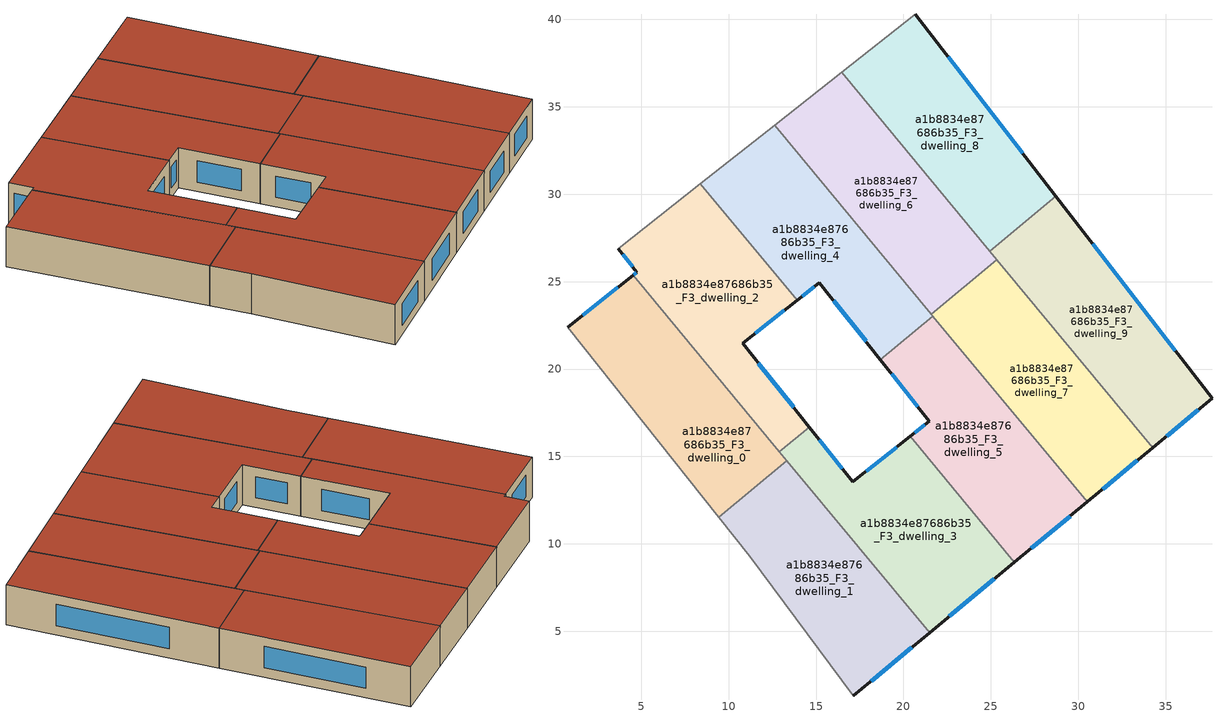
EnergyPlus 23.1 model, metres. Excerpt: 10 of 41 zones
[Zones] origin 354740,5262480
a1b8834e87686b35_F3_dwelling_0
 floor to a1b8834e87686b35_F2_dwelling_0 (EU_floor_Construction): 4.53,25.37 13.33,14.76 9.43,11.52 0.78,22.4 z9
 wall outside (EU_wall_Construction): 4.53,25.37 0.78,22.4 z9:12
 wall adiabatic (EU_wall_Construction): 0.78,22.4 9.43,11.52 z9:12
 wall to a1b8834e87686b35_F3_dwelling_1 (EU_wall_Construction): 9.43,11.52 13.33,14.76 z9:12
 wall to a1b8834e87686b35_F3_dwelling_2 (EU_wall_Construction): 12.9,15.27 4.53,25.37 z9:12
 wall to a1b8834e87686b35_F3_dwelling_3 (EU_wall_Construction): 13.33,14.76 12.9,15.27 z9:12
 window (EU_Window_Construction): 3.65,24.67 1.66,23.09 z9.7:11.3
 roof outside (EU_roof_Construction): 13.33,14.76 4.53,25.37 0.78,22.4 9.43,11.52 z12
a1b8834e87686b35_F3_dwelling_1
 floor to a1b8834e87686b35_F2_dwelling_1 (EU_floor_Construction): 13.33,14.76 21.49,4.92 17.13,1.31 11.2,9.3 9.43,11.52 z9
 wall outside (EU_wall_Construction): 17.13,1.31 21.49,4.92 z9:12
 wall adiabatic (EU_wall_Construction): 9.43,11.52 11.2,9.3 17.13,1.31 z9:12
 wall to a1b8834e87686b35_F3_dwelling_3 (EU_wall_Construction): 21.49,4.92 13.33,14.76 z9:12
 window (EU_Window_Construction): 18.16,2.16 20.47,4.07 z9.7:11.3
 roof outside (EU_roof_Construction): 21.49,4.92 13.33,14.76 9.43,11.52 11.2,9.3 17.13,1.31 z12
a1b8834e87686b35_F3_dwelling_2
 floor to a1b8834e87686b35_F2_dwelling_2 (EU_floor_Construction): 8.39,30.6 13.92,23.93 10.81,21.47 14.61,16.68 12.91,15.27 4.53,25.37 4.76,25.54 3.69,26.88 z9
 wall outside (EU_wall_Construction): 14.61,16.68 10.81,21.47 13.92,23.93 / 3.69,26.88 4.76,25.54 4.53,25.37 z9:12
 wall to a1b8834e87686b35_F3_dwelling_3 (EU_wall_Construction): 12.91,15.27 14.61,16.68 z9:12
 wall adiabatic (EU_wall_Construction): 8.39,30.6 3.69,26.88 z9:12
 wall to a1b8834e87686b35_F3_dwelling_4 (EU_wall_Construction): 13.92,23.93 8.39,30.6 z9:12
 window (EU_Window_Construction): 11.54,22.05 13.19,23.35 / 13.71,17.81 11.7,20.35 / 4.7,25.5 4.59,25.41 / 3.94,26.57 4.51,25.86 z9.7:11.3
 roof outside (EU_roof_Construction): 14.61,16.68 10.81,21.47 13.92,23.93 8.39,30.6 3.69,26.88 4.76,25.54 4.53,25.37 12.91,15.27 z12
a1b8834e87686b35_F3_dwelling_3
 floor to a1b8834e87686b35_F2_dwelling_3 (EU_floor_Construction): 20.38,16.15 26.35,8.95 21.49,4.92 12.91,15.27 14.61,16.68 17.1,13.55 z9
 wall outside (EU_wall_Construction): 21.49,4.92 26.35,8.95 / 20.38,16.15 17.1,13.55 14.61,16.68 z9:12
 wall to a1b8834e87686b35_F3_dwelling_5 (EU_wall_Construction): 26.35,8.95 20.38,16.15 z9:12
 window (EU_Window_Construction): 22.63,5.87 25.21,8.01 / 16.51,14.29 15.19,15.95 / 19.61,15.54 17.87,14.16 z9.7:11.3
 roof outside (EU_roof_Construction): 26.35,8.95 20.38,16.15 17.1,13.55 14.61,16.68 12.91,15.27 21.49,4.92 z12
a1b8834e87686b35_F3_dwelling_4
 floor to a1b8834e87686b35_F2_dwelling_4 (EU_floor_Construction): 12.63,33.94 21.68,23.04 18.68,20.55 15.2,24.94 13.92,23.93 8.39,30.6 z9
 wall outside (EU_wall_Construction): 13.92,23.93 15.2,24.94 18.68,20.55 z9:12
 wall adiabatic (EU_wall_Construction): 12.63,33.94 8.39,30.6 z9:12
 wall to a1b8834e87686b35_F3_dwelling_5 (EU_wall_Construction): 18.68,20.55 21.68,23.04 z9:12
 wall to a1b8834e87686b35_F3_dwelling_6 (EU_wall_Construction): 21.59,23.15 12.63,33.94 z9:12
 wall to a1b8834e87686b35_F3_dwelling_7 (EU_wall_Construction): 21.68,23.04 21.59,23.15 z9:12
 window (EU_Window_Construction): 14.22,24.17 14.9,24.7 / 16.01,23.91 17.87,21.58 z9.7:11.3
 roof outside (EU_roof_Construction): 21.68,23.04 12.63,33.94 8.39,30.6 13.92,23.93 15.2,24.94 18.68,20.55 z12
a1b8834e87686b35_F3_dwelling_5
 floor to a1b8834e87686b35_F2_dwelling_5 (EU_floor_Construction): 21.68,23.04 30.51,12.4 26.35,8.95 20.38,16.15 21.49,17.02 18.68,20.55 z9
 wall outside (EU_wall_Construction): 18.68,20.55 21.49,17.02 20.38,16.15 / 26.35,8.95 30.51,12.4 z9:12
 wall to a1b8834e87686b35_F3_dwelling_7 (EU_wall_Construction): 30.51,12.4 21.68,23.04 z9:12
 window (EU_Window_Construction): 21.23,16.82 20.64,16.35 / 19.34,19.72 20.83,17.85 / 27.33,9.76 29.53,11.59 z9.7:11.3
 roof outside (EU_roof_Construction): 30.51,12.4 21.68,23.04 18.68,20.55 21.49,17.02 20.38,16.15 26.35,8.95 z12
a1b8834e87686b35_F3_dwelling_6
 floor to a1b8834e87686b35_F2_dwelling_6 (EU_floor_Construction): 16.46,36.97 25.34,26.26 21.59,23.15 12.63,33.94 z9
 wall adiabatic (EU_wall_Construction): 16.46,36.97 12.63,33.94 z9:12
 wall to a1b8834e87686b35_F3_dwelling_7 (EU_wall_Construction): 21.59,23.15 25.34,26.26 z9:12
 wall to a1b8834e87686b35_F3_dwelling_8 (EU_wall_Construction): 24.94,26.75 16.46,36.97 z9:12
 wall to a1b8834e87686b35_F3_dwelling_9 (EU_wall_Construction): 25.34,26.26 24.94,26.75 z9:12
 roof outside (EU_roof_Construction): 25.34,26.26 16.46,36.97 12.63,33.94 21.59,23.15 z12
a1b8834e87686b35_F3_dwelling_7
 floor to a1b8834e87686b35_F2_dwelling_7 (EU_floor_Construction): 25.34,26.26 34.26,15.51 30.51,12.4 21.59,23.15 z9
 wall outside (EU_wall_Construction): 30.51,12.4 34.26,15.51 z9:12
 wall to a1b8834e87686b35_F3_dwelling_9 (EU_wall_Construction): 34.26,15.51 25.34,26.26 z9:12
 window (EU_Window_Construction): 31.39,13.13 33.38,14.78 z9.7:11.3
 roof outside (EU_roof_Construction): 34.26,15.51 25.34,26.26 21.59,23.15 30.51,12.4 z12
a1b8834e87686b35_F3_dwelling_8
 floor to a1b8834e87686b35_F2_dwelling_8 (EU_floor_Construction): 20.68,40.3 28.72,29.89 24.94,26.75 16.46,36.97 z9
 wall outside (EU_wall_Construction): 28.72,29.89 20.68,40.3 z9:12
 wall adiabatic (EU_wall_Construction): 20.68,40.3 16.46,36.97 z9:12
 wall to a1b8834e87686b35_F3_dwelling_9 (EU_wall_Construction): 24.94,26.75 28.72,29.89 z9:12
 window (EU_Window_Construction): 26.84,32.34 22.57,37.86 z9.7:11.3
 roof outside (EU_roof_Construction): 28.72,29.89 20.68,40.3 16.46,36.97 24.94,26.75 z12
a1b8834e87686b35_F3_dwelling_9
 floor to a1b8834e87686b35_F2_dwelling_9 (EU_floor_Construction): 28.72,29.89 37.65,18.32 34.26,15.51 24.94,26.75 z9
 wall outside (EU_wall_Construction): 34.26,15.51 37.65,18.32 28.72,29.89 z9:12
 window (EU_Window_Construction): 35.56,21.04 30.82,27.17 / 35.06,16.17 36.86,17.66 z9.7:11.3
 roof outside (EU_roof_Construction): 37.65,18.32 28.72,29.89 24.94,26.75 34.26,15.51 z12
[Building]
EU S2 Campaign: North Axis=0; Terrain=City; Solar Distribution=FullExterior
[Site:Location]
Budapest.Ferenc.Liszt.Intl.AP: Latitude=47.437; Longitude=19.256; Time Zone=1; Elevation=185
[SizingPeriod:WeatherFileDays]
AnnualSizingPeriod: Begin Month=1; Begin Day of Month=1; End Month=12; End Day of Month=31; Day of Week for Start Day=Monday; Use Weather File Daylight Saving Period=No; Use Weather File Rain and Snow Indicators=No
[MATERIAL]
EU_InternalMass_Material: Roughness=MediumRough; Thickness=0.1; Conductivity=1; Density=1800; Specific Heat=900; Thermal Absorptance=0.9; Solar Absorptance=0.7; Visible Absorptance=0.7
[MATERIAL:NOMASS] Roughness=MediumRough; Thermal Absorptance=0.9; Solar Absorptance=0.7; Visible Absorptance=0.7
Name | Thermal Resistance
EU_wall_NoMass | 0.832559
EU_roof_NoMass | 1.39638
EU_floor_NoMass | 0.872794
[WINDOWMATERIAL:SIMPLEGLAZINGSYSTEM]
EU_Window_SimpleGlazing: UFactor=2.79869; Solar Heat Gain Coefficient=0.75; Visible Transmittance=0.75
[CONSTRUCTION]
EU_wall_Construction: EU_wall_NoMass
EU_roof_Construction: EU_roof_NoMass
EU_floor_Construction: EU_floor_NoMass
EU_Window_Construction: EU_Window_SimpleGlazing
EU_InternalMass_Construction: EU_InternalMass_Material
[ZONE] Type=1; Multiplier=1; Ceiling Height=autocalculate; Floor Area=autocalculate; Part of Total Floor Area=Yes
Name | Volume
a1b8834e87686b35_F3_dwelling_0 | 204.362
a1b8834e87686b35_F3_dwelling_1 | 204.291
a1b8834e87686b35_F3_dwelling_2 | 204.297
a1b8834e87686b35_F3_dwelling_3 | 204.301
a1b8834e87686b35_F3_dwelling_4 | 204.296
a1b8834e87686b35_F3_dwelling_5 | 204.305
a1b8834e87686b35_F3_dwelling_6 | 204.285
a1b8834e87686b35_F3_dwelling_7; a1b8834e87686b35_F3_dwelling_8 | 204.298
a1b8834e87686b35_F3_dwelling_9 | 204.282
[INTERNALMASS] Construction=EU_InternalMass_Construction
Name | Zone or ZoneList | Surface Area
a1b8834e87686b35_F3_dwelling_0_EU_InternalMass | a1b8834e87686b35_F3_dwelling_0 | 68.1027
a1b8834e87686b35_F3_dwelling_1_EU_InternalMass | a1b8834e87686b35_F3_dwelling_1 | 68.097
a1b8834e87686b35_F3_dwelling_2_EU_InternalMass | a1b8834e87686b35_F3_dwelling_2 | 68.099
a1b8834e87686b35_F3_dwelling_3_EU_InternalMass | a1b8834e87686b35_F3_dwelling_3 | 68.1
a1b8834e87686b35_F3_dwelling_4_EU_InternalMass | a1b8834e87686b35_F3_dwelling_4 | 68.0987
a1b8834e87686b35_F3_dwelling_5_EU_InternalMass | a1b8834e87686b35_F3_dwelling_5 | 68.1017
a1b8834e87686b35_F3_dwelling_6_EU_InternalMass | a1b8834e87686b35_F3_dwelling_6 | 68.0952
a1b8834e87686b35_F3_dwelling_7_EU_InternalMass | a1b8834e87686b35_F3_dwelling_7 | 68.0994
a1b8834e87686b35_F3_dwelling_8_EU_InternalMass | a1b8834e87686b35_F3_dwelling_8 | 68.0994
a1b8834e87686b35_F3_dwelling_9_EU_InternalMass | a1b8834e87686b35_F3_dwelling_9 | 68.0941
[OTHEREQUIPMENT] Fuel Type=Electricity; Design Level Calculation Method=Watts/Area; Power per Zone Floor Area=1; Fraction Latent=0; Fraction Radiant=0; Fraction Lost=0; Carbon Dioxide Generation Rate=0; EndUse Subcategory=EU_Step8_InternalGains
Name | Zone or ZoneList or Space or SpaceList | Schedule
EU_Step8_InternalGain_a1b8834e87686b35_F3_dwelling_0_f000 | a1b8834e87686b35_F3_dwelling_0 | EU_Step8_GainSchedule_a1b8834e87686b35_F3_dwelling_0_f000
EU_Step8_InternalGain_a1b8834e87686b35_F3_dwelling_1_f000 | a1b8834e87686b35_F3_dwelling_1 | EU_Step8_GainSchedule_a1b8834e87686b35_F3_dwelling_1_f000
EU_Step8_InternalGain_a1b8834e87686b35_F3_dwelling_2_f000 | a1b8834e87686b35_F3_dwelling_2 | EU_Step8_GainSchedule_a1b8834e87686b35_F3_dwelling_2_f000
EU_Step8_InternalGain_a1b8834e87686b35_F3_dwelling_3_f000 | a1b8834e87686b35_F3_dwelling_3 | EU_Step8_GainSchedule_a1b8834e87686b35_F3_dwelling_3_f000
EU_Step8_InternalGain_a1b8834e87686b35_F3_dwelling_4_f000 | a1b8834e87686b35_F3_dwelling_4 | EU_Step8_GainSchedule_a1b8834e87686b35_F3_dwelling_4_f000
EU_Step8_InternalGain_a1b8834e87686b35_F3_dwelling_5_f000 | a1b8834e87686b35_F3_dwelling_5 | EU_Step8_GainSchedule_a1b8834e87686b35_F3_dwelling_5_f000
EU_Step8_InternalGain_a1b8834e87686b35_F3_dwelling_6_f000 | a1b8834e87686b35_F3_dwelling_6 | EU_Step8_GainSchedule_a1b8834e87686b35_F3_dwelling_6_f000
EU_Step8_InternalGain_a1b8834e87686b35_F3_dwelling_7_f000 | a1b8834e87686b35_F3_dwelling_7 | EU_Step8_GainSchedule_a1b8834e87686b35_F3_dwelling_7_f000
EU_Step8_InternalGain_a1b8834e87686b35_F3_dwelling_8_f000 | a1b8834e87686b35_F3_dwelling_8 | EU_Step8_GainSchedule_a1b8834e87686b35_F3_dwelling_8_f000
EU_Step8_InternalGain_a1b8834e87686b35_F3_dwelling_9_f000 | a1b8834e87686b35_F3_dwelling_9 | EU_Step8_GainSchedule_a1b8834e87686b35_F3_dwelling_9_f000
[ZONEVENTILATION:DESIGNFLOWRATE] Schedule=EU_AlwaysOn; Design Flow Rate Calculation Method=AirChanges/Hour; Air Changes per Hour=0.475469; Ventilation Type=Natural; Fan Pressure Rise=0; Fan Total Efficiency=1; Constant Term Coefficient=1; Temperature Term Coefficient=0; Velocity Term Coefficient=0; Velocity Squared Term Coefficient=0; Minimum Indoor Temperature=-100; Maximum Indoor Temperature=100; Delta Temperature=-100; Minimum Outdoor Temperature=-100; Maximum Outdoor Temperature=100; Maximum Wind Speed=40
Name | Zone or ZoneList or Space or SpaceList
EU_ConstantAir_a1b8834e87686b35_F3_dwelling_0 | a1b8834e87686b35_F3_dwelling_0
EU_ConstantAir_a1b8834e87686b35_F3_dwelling_1 | a1b8834e87686b35_F3_dwelling_1
EU_ConstantAir_a1b8834e87686b35_F3_dwelling_2 | a1b8834e87686b35_F3_dwelling_2
EU_ConstantAir_a1b8834e87686b35_F3_dwelling_3 | a1b8834e87686b35_F3_dwelling_3
EU_ConstantAir_a1b8834e87686b35_F3_dwelling_4 | a1b8834e87686b35_F3_dwelling_4
EU_ConstantAir_a1b8834e87686b35_F3_dwelling_5 | a1b8834e87686b35_F3_dwelling_5
EU_ConstantAir_a1b8834e87686b35_F3_dwelling_6 | a1b8834e87686b35_F3_dwelling_6
EU_ConstantAir_a1b8834e87686b35_F3_dwelling_7 | a1b8834e87686b35_F3_dwelling_7
EU_ConstantAir_a1b8834e87686b35_F3_dwelling_8 | a1b8834e87686b35_F3_dwelling_8
EU_ConstantAir_a1b8834e87686b35_F3_dwelling_9 | a1b8834e87686b35_F3_dwelling_9
[HVACTEMPLATE:THERMOSTAT] Constant Heating Setpoint=20; Constant Cooling Setpoint=50
EU_HeatOnly_a1b8834e87686b35_F0_dwelling_0; EU_HeatOnly_a1b8834e87686b35_F0_dwelling_1; EU_HeatOnly_a1b8834e87686b35_F0_dwelling_2; EU_HeatOnly_a1b8834e87686b35_F0_dwelling_3; EU_HeatOnly_a1b8834e87686b35_F0_dwelling_4; EU_HeatOnly_a1b8834e87686b35_F0_dwelling_5; EU_HeatOnly_a1b8834e87686b35_F0_dwelling_6; EU_HeatOnly_a1b8834e87686b35_F0_dwelling_7; EU_HeatOnly_a1b8834e87686b35_F0_dwelling_8; EU_HeatOnly_a1b8834e87686b35_F0_dwelling_9; EU_HeatOnly_a1b8834e87686b35_F0_dwelling_10; EU_HeatOnly_a1b8834e87686b35_F1_dwelling_0; EU_HeatOnly_a1b8834e87686b35_F1_dwelling_1; EU_HeatOnly_a1b8834e87686b35_F1_dwelling_2; EU_HeatOnly_a1b8834e87686b35_F1_dwelling_3; EU_HeatOnly_a1b8834e87686b35_F1_dwelling_4; EU_HeatOnly_a1b8834e87686b35_F1_dwelling_5; EU_HeatOnly_a1b8834e87686b35_F1_dwelling_6; EU_HeatOnly_a1b8834e87686b35_F1_dwelling_7; EU_HeatOnly_a1b8834e87686b35_F1_dwelling_8; EU_HeatOnly_a1b8834e87686b35_F1_dwelling_9; EU_HeatOnly_a1b8834e87686b35_F2_dwelling_0; EU_HeatOnly_a1b8834e87686b35_F2_dwelling_1; EU_HeatOnly_a1b8834e87686b35_F2_dwelling_2; EU_HeatOnly_a1b8834e87686b35_F2_dwelling_3; EU_HeatOnly_a1b8834e87686b35_F2_dwelling_4; EU_HeatOnly_a1b8834e87686b35_F2_dwelling_5; EU_HeatOnly_a1b8834e87686b35_F2_dwelling_6; EU_HeatOnly_a1b8834e87686b35_F2_dwelling_7; EU_HeatOnly_a1b8834e87686b35_F2_dwelling_8; EU_HeatOnly_a1b8834e87686b35_F2_dwelling_9; EU_HeatOnly_a1b8834e87686b35_F3_dwelling_0; EU_HeatOnly_a1b8834e87686b35_F3_dwelling_1; EU_HeatOnly_a1b8834e87686b35_F3_dwelling_2; EU_HeatOnly_a1b8834e87686b35_F3_dwelling_3; EU_HeatOnly_a1b8834e87686b35_F3_dwelling_4; EU_HeatOnly_a1b8834e87686b35_F3_dwelling_5; EU_HeatOnly_a1b8834e87686b35_F3_dwelling_6; EU_HeatOnly_a1b8834e87686b35_F3_dwelling_7; EU_HeatOnly_a1b8834e87686b35_F3_dwelling_8; EU_HeatOnly_a1b8834e87686b35_F3_dwelling_9
[HVACTEMPLATE:ZONE:IDEALLOADSAIRSYSTEM] System Availability Schedule=EU_AlwaysOn; Maximum Heating Supply Air Temperature=50; Minimum Cooling Supply Air Temperature=13; Maximum Heating Supply Air Humidity Ratio=0.0156; Minimum Cooling Supply Air Humidity Ratio=0.0077; Heating Limit=NoLimit; Cooling Limit=NoLimit; Heating Availability Schedule=EU_AlwaysOn; Cooling Availability Schedule=EU_CoolingOff; Dehumidification Control Type=ConstantSensibleHeatRatio; Cooling Sensible Heat Ratio=0.7; Dehumidification Setpoint=60; Humidification Control Type=None; Humidification Setpoint=30; Outdoor Air Method=None; Outdoor Air Flow Rate per Person=0.00944; Outdoor Air Flow Rate per Zone Floor Area=0; Outdoor Air Flow Rate per Zone=0; Demand Controlled Ventilation Type=None; Outdoor Air Economizer Type=NoEconomizer; Heat Recovery Type=None; Sensible Heat Recovery Effectiveness=0.7; Latent Heat Recovery Effectiveness=0.65
Name | Template Thermostat
a1b8834e87686b35_F3_dwelling_0 | EU_HeatOnly_a1b8834e87686b35_F3_dwelling_0
a1b8834e87686b35_F3_dwelling_1 | EU_HeatOnly_a1b8834e87686b35_F3_dwelling_1
a1b8834e87686b35_F3_dwelling_2 | EU_HeatOnly_a1b8834e87686b35_F3_dwelling_2
a1b8834e87686b35_F3_dwelling_3 | EU_HeatOnly_a1b8834e87686b35_F3_dwelling_3
a1b8834e87686b35_F3_dwelling_4 | EU_HeatOnly_a1b8834e87686b35_F3_dwelling_4
a1b8834e87686b35_F3_dwelling_5 | EU_HeatOnly_a1b8834e87686b35_F3_dwelling_5
a1b8834e87686b35_F3_dwelling_6 | EU_HeatOnly_a1b8834e87686b35_F3_dwelling_6
a1b8834e87686b35_F3_dwelling_7 | EU_HeatOnly_a1b8834e87686b35_F3_dwelling_7
a1b8834e87686b35_F3_dwelling_8 | EU_HeatOnly_a1b8834e87686b35_F3_dwelling_8
a1b8834e87686b35_F3_dwelling_9 | EU_HeatOnly_a1b8834e87686b35_F3_dwelling_9
[SIZING:ZONE] Zone Cooling Design Supply Air Temperature Input Method=SupplyAirTemperature; Zone Cooling Design Supply Air Temperature=13; Zone Heating Design Supply Air Temperature Input Method=SupplyAirTemperature; Zone Heating Design Supply Air Temperature=50; Zone Cooling Design Supply Air Humidity Ratio=0.008; Zone Heating Design Supply Air Humidity Ratio=0.008; Cooling Design Air Flow Method=DesignDay; Cooling Design Air Flow Rate=0; Cooling Minimum Air Flow per Zone Floor Area=0.000762; Cooling Minimum Air Flow=0; Cooling Minimum Air Flow Fraction=0.2; Heating Design Air Flow Method=DesignDay; Heating Design Air Flow Rate=0; Heating Maximum Air Flow per Zone Floor Area=0.002032; Heating Maximum Air Flow=0.141576; Heating Maximum Air Flow Fraction=0.3; Account for Dedicated Outdoor Air System=No; Dedicated Outdoor Air System Control Strategy=NeutralSupplyAir; Dedicated Outdoor Air Low Setpoint Temperature for Design=autosize; Dedicated Outdoor Air High Setpoint Temperature for Design=autosize; Zone Load Sizing Method=Sensible Load Only No Latent Load; Zone Latent Cooling Design Supply Air Humidity Ratio Input Method=HumidityRatioDifference; Zone Cooling Design Supply Air Humidity Ratio Difference=0.005; Zone Latent Heating Design Supply Air Humidity Ratio Input Method=HumidityRatioDifference; Zone Humidification Design Supply Air Humidity Ratio Difference=0.005
a1b8834e87686b35_F3_dwelling_0; a1b8834e87686b35_F3_dwelling_1; a1b8834e87686b35_F3_dwelling_2; a1b8834e87686b35_F3_dwelling_3; a1b8834e87686b35_F3_dwelling_4; a1b8834e87686b35_F3_dwelling_5; a1b8834e87686b35_F3_dwelling_6; a1b8834e87686b35_F3_dwelling_7; a1b8834e87686b35_F3_dwelling_8; a1b8834e87686b35_F3_dwelling_9
[SCHEDULE:CONSTANT]
Name | Hourly Value
EU_AlwaysOn | 1
EU_CoolingOff | 0
[SCHEDULE:FILE] Column Number=1; Rows to Skip at Top=0; Number of Hours of Data=8760; Column Separator=Comma; Interpolate to Timestep=No; Minutes per Item=60; Adjust Schedule for Daylight Savings=Yes
Name | File
EU_Step8_GainSchedule_a1b8834e87686b35_F3_dwelling_0_f000 | ../../schedules/a1b8834e87686b35/a1b8834e87686b35_F3_dwelling_0_f000_gain.csv
EU_Step8_GainSchedule_a1b8834e87686b35_F3_dwelling_1_f000 | ../../schedules/a1b8834e87686b35/a1b8834e87686b35_F3_dwelling_1_f000_gain.csv
EU_Step8_GainSchedule_a1b8834e87686b35_F3_dwelling_2_f000 | ../../schedules/a1b8834e87686b35/a1b8834e87686b35_F3_dwelling_2_f000_gain.csv
EU_Step8_GainSchedule_a1b8834e87686b35_F3_dwelling_3_f000 | ../../schedules/a1b8834e87686b35/a1b8834e87686b35_F3_dwelling_3_f000_gain.csv
EU_Step8_GainSchedule_a1b8834e87686b35_F3_dwelling_4_f000 | ../../schedules/a1b8834e87686b35/a1b8834e87686b35_F3_dwelling_4_f000_gain.csv
EU_Step8_GainSchedule_a1b8834e87686b35_F3_dwelling_5_f000 | ../../schedules/a1b8834e87686b35/a1b8834e87686b35_F3_dwelling_5_f000_gain.csv
EU_Step8_GainSchedule_a1b8834e87686b35_F3_dwelling_6_f000 | ../../schedules/a1b8834e87686b35/a1b8834e87686b35_F3_dwelling_6_f000_gain.csv
EU_Step8_GainSchedule_a1b8834e87686b35_F3_dwelling_7_f000 | ../../schedules/a1b8834e87686b35/a1b8834e87686b35_F3_dwelling_7_f000_gain.csv
EU_Step8_GainSchedule_a1b8834e87686b35_F3_dwelling_8_f000 | ../../schedules/a1b8834e87686b35/a1b8834e87686b35_F3_dwelling_8_f000_gain.csv
EU_Step8_GainSchedule_a1b8834e87686b35_F3_dwelling_9_f000 | ../../schedules/a1b8834e87686b35/a1b8834e87686b35_F3_dwelling_9_f000_gain.csv
